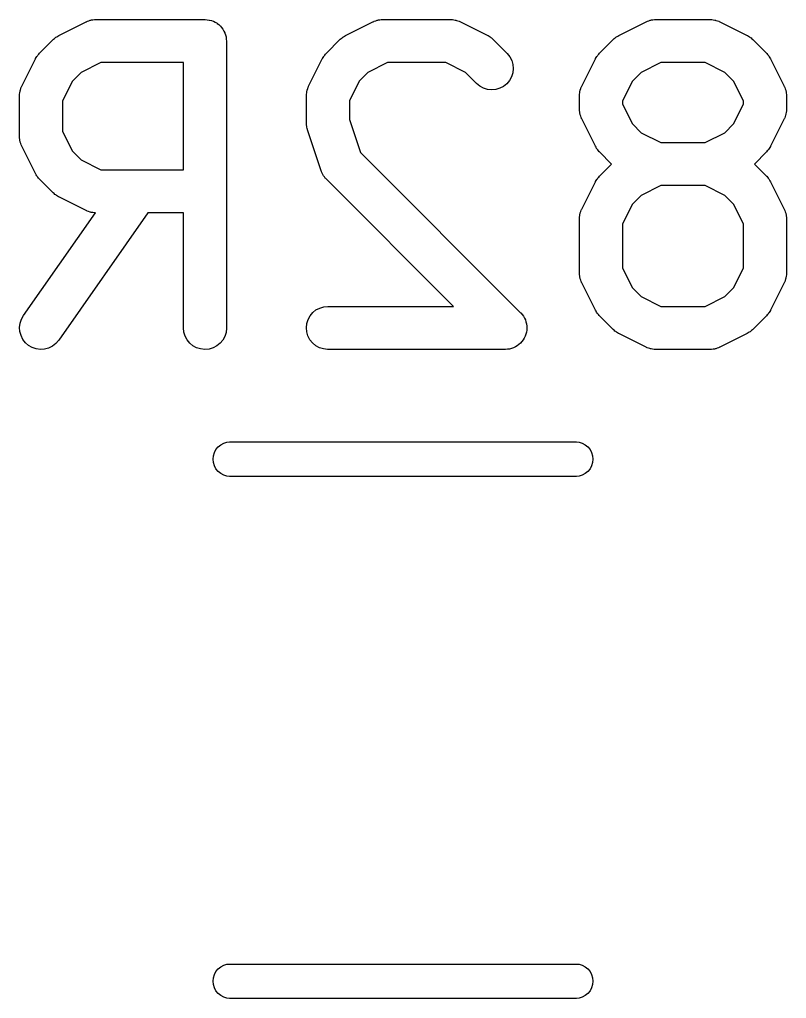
# Model space of a CAD drawing. Extents: x 60.5 to 144.3, y -114.9 to -60.3.
# Drawn here: x 73.763 to 76.437, y -63.77 to -60.357 of the extents above; entities that cross this region are included whole.
import ezdxf

# ---------------------------------------------------------------- set-up
doc = ezdxf.new("R2010")
doc.units = 0
doc.header["$MEASUREMENT"] = 0
doc.layers.add('BLACK', color=7, linetype='CONTINUOUS')

msp = doc.modelspace()

# ---------------------------------------------------------------- linework, layer by layer
at = {"layer": 'BLACK', "linetype": 'CONTINUOUS'}
for p, q in [((73.8998, -60.4129), (73.995, -60.3653)), ((73.995, -60.3653), (73.996, -60.3648)), ((73.996, -60.3648), (73.998, -60.3641)), ((73.998, -60.3641), (74, -60.363)), ((74, -60.363), (74.0049, -60.3616)), ((74.0049, -60.3616), (74.0097, -60.3598)), ((74.0097, -60.3598), (74.0119, -60.3594)), ((74.0119, -60.3594), (74.014, -60.3588)), ((74.014, -60.3588), (74.0191, -60.3583)), ((74.0191, -60.3583), (74.0242, -60.3575)), ((74.0242, -60.3575), (74.0264, -60.3576)), ((74.0264, -60.3576), (74.0286, -60.3574)), ((74.0286, -60.3574), (74.4095, -60.3574)), ((74.4095, -60.3574), (74.41, -60.3574)), ((74.41, -60.3574), (74.41, -60.3574)), ((74.41, -60.3574), (74.4101, -60.3574)), ((74.4101, -60.3574), (74.4106, -60.3574)), ((74.4106, -60.3574), (74.4176, -60.3582)), ((74.4176, -60.3582), (74.4246, -60.3589)), ((74.4246, -60.3589), (74.4249, -60.359)), ((74.4249, -60.359), (74.4251, -60.359)), ((74.4251, -60.359), (74.4318, -60.3611)), ((74.4318, -60.3611), (74.4386, -60.3632)), ((74.4386, -60.3632), (74.4388, -60.3634)), ((74.4388, -60.3634), (74.4391, -60.3634)), ((74.4391, -60.3634), (74.4453, -60.3669)), ((74.4453, -60.3669), (74.4515, -60.3702)), ((74.8998, -60.4129), (74.995, -60.3653)), ((74.995, -60.3653), (74.996, -60.3648)), ((74.996, -60.3648), (74.998, -60.3641)), ((74.998, -60.3641), (75, -60.363)), ((75, -60.363), (75.0049, -60.3616)), ((75.0049, -60.3616), (75.0097, -60.3598)), ((75.0097, -60.3598), (75.0119, -60.3594)), ((75.0119, -60.3594), (75.014, -60.3588)), ((75.014, -60.3588), (75.0191, -60.3583)), ((75.0191, -60.3583), (75.0242, -60.3575)), ((75.0242, -60.3575), (75.0264, -60.3576)), ((75.0264, -60.3576), (75.0286, -60.3574)), ((75.0286, -60.3574), (75.2667, -60.3574)), ((75.2667, -60.3574), (75.2677, -60.3574)), ((75.2677, -60.3574), (75.2699, -60.3576)), ((75.2699, -60.3576), (75.2721, -60.3576)), ((75.2721, -60.3576), (75.2772, -60.3584)), ((75.2772, -60.3584), (75.2823, -60.359)), ((75.2823, -60.359), (75.2844, -60.3597)), ((75.2844, -60.3597), (75.2865, -60.3601)), ((75.2865, -60.3601), (75.2913, -60.3619)), ((75.2913, -60.3619), (75.2962, -60.3634)), ((75.2962, -60.3634), (75.2981, -60.3645)), ((75.2981, -60.3645), (75.3002, -60.3653)), ((75.3002, -60.3653), (75.3954, -60.4129)), ((75.8522, -60.4129), (75.9474, -60.3653)), ((75.9474, -60.3653), (75.9483, -60.3648)), ((75.9483, -60.3648), (75.9504, -60.3641)), ((75.9504, -60.3641), (75.9524, -60.363)), ((75.9524, -60.363), (75.9573, -60.3616)), ((75.9573, -60.3616), (75.9621, -60.3598)), ((75.9621, -60.3598), (75.9643, -60.3594)), ((75.9643, -60.3594), (75.9664, -60.3588)), ((75.9664, -60.3588), (75.9715, -60.3583)), ((75.9715, -60.3583), (75.9766, -60.3575)), ((75.9766, -60.3575), (75.9788, -60.3576)), ((75.9788, -60.3576), (75.981, -60.3574)), ((75.981, -60.3574), (76.1714, -60.3574)), ((76.1714, -60.3574), (76.1725, -60.3574)), ((76.1725, -60.3574), (76.1747, -60.3576)), ((76.1747, -60.3576), (76.1769, -60.3576)), ((76.1769, -60.3576), (76.1819, -60.3584)), ((76.1819, -60.3584), (76.187, -60.359)), ((76.187, -60.359), (76.1891, -60.3597)), ((76.1891, -60.3597), (76.1913, -60.3601)), ((76.1913, -60.3601), (76.1961, -60.3619)), ((76.1961, -60.3619), (76.201, -60.3634)), ((76.201, -60.3634), (76.2029, -60.3645)), ((76.2029, -60.3645), (76.205, -60.3653)), ((76.205, -60.3653), (76.3002, -60.4129)), ((74.4515, -60.3702), (74.4517, -60.3704)), ((74.4517, -60.3704), (74.4519, -60.3705)), ((74.4519, -60.3705), (74.4573, -60.375)), ((74.4573, -60.375), (74.4627, -60.3795)), ((74.4627, -60.3795), (74.4629, -60.3797)), ((74.4629, -60.3797), (74.4631, -60.3799)), ((74.4631, -60.3799), (74.4675, -60.3854)), ((74.4675, -60.3854), (74.472, -60.3909)), ((74.472, -60.3909), (74.4721, -60.3911)), ((74.4721, -60.3911), (74.4723, -60.3913)), ((74.4723, -60.3913), (74.4755, -60.3976)), ((74.4755, -60.3976), (74.4789, -60.4038)), ((73.8327, -60.4746), (73.8803, -60.427)), ((73.8803, -60.427), (73.881, -60.4262)), ((73.881, -60.4262), (73.8843, -60.4236)), ((73.8843, -60.4236), (73.8874, -60.4207)), ((73.8874, -60.4207), (73.89, -60.419)), ((73.89, -60.419), (73.8925, -60.4171)), ((73.8925, -60.4171), (73.8962, -60.4152)), ((73.8962, -60.4152), (73.8998, -60.4129)), ((74.4789, -60.4038), (74.4789, -60.4041)), ((74.4789, -60.4041), (74.4791, -60.4043)), ((74.4791, -60.4043), (74.4811, -60.4111)), ((74.4811, -60.4111), (74.4831, -60.4178)), ((74.4831, -60.4178), (74.4831, -60.4181)), ((74.4831, -60.4181), (74.4832, -60.4183)), ((74.4832, -60.4183), (74.4838, -60.4253)), ((74.4838, -60.4253), (74.4845, -60.4324)), ((74.4845, -60.4324), (74.4845, -61.4324)), ((74.8327, -60.4746), (74.8803, -60.427)), ((74.8803, -60.427), (74.881, -60.4262)), ((74.881, -60.4262), (74.8843, -60.4236)), ((74.8843, -60.4236), (74.8874, -60.4207)), ((74.8874, -60.4207), (74.89, -60.419)), ((74.89, -60.419), (74.8925, -60.4171)), ((74.8925, -60.4171), (74.8962, -60.4152)), ((74.8962, -60.4152), (74.8998, -60.4129)), ((75.3954, -60.4129), (75.3964, -60.4134)), ((75.3964, -60.4134), (75.3999, -60.4157)), ((75.3999, -60.4157), (75.4036, -60.4177)), ((75.4036, -60.4177), (75.406, -60.4197)), ((75.406, -60.4197), (75.4087, -60.4214)), ((75.4087, -60.4214), (75.4117, -60.4243)), ((75.4117, -60.4243), (75.4149, -60.427)), ((75.4149, -60.427), (75.4626, -60.4746)), ((75.7851, -60.4746), (75.8327, -60.427)), ((75.8327, -60.427), (75.8334, -60.4262)), ((75.8334, -60.4262), (75.8367, -60.4236)), ((75.8367, -60.4236), (75.8398, -60.4207)), ((75.8398, -60.4207), (75.8424, -60.419)), ((75.8424, -60.419), (75.8449, -60.4171)), ((75.8449, -60.4171), (75.8486, -60.4152)), ((75.8486, -60.4152), (75.8522, -60.4129)), ((76.3002, -60.4129), (76.3011, -60.4134)), ((76.3011, -60.4134), (76.3047, -60.4157)), ((76.3047, -60.4157), (76.3084, -60.4177)), ((76.3084, -60.4177), (76.3108, -60.4197)), ((76.3108, -60.4197), (76.3134, -60.4214)), ((76.3134, -60.4214), (76.3164, -60.4243)), ((76.3164, -60.4243), (76.3197, -60.427)), ((76.3197, -60.427), (76.3673, -60.4746)), ((73.771, -60.5893), (73.8186, -60.4941)), ((73.8186, -60.4941), (73.8191, -60.4931)), ((73.8191, -60.4931), (73.8214, -60.4896)), ((73.8214, -60.4896), (73.8234, -60.4859)), ((73.8234, -60.4859), (73.8254, -60.4835)), ((73.8254, -60.4835), (73.8271, -60.4809)), ((73.8271, -60.4809), (73.83, -60.4778)), ((73.83, -60.4778), (73.8327, -60.4746)), ((74.771, -60.5893), (74.8186, -60.4941)), ((74.8186, -60.4941), (74.8191, -60.4931)), ((74.8191, -60.4931), (74.8214, -60.4896)), ((74.8214, -60.4896), (74.8234, -60.4859)), ((74.8234, -60.4859), (74.8254, -60.4835)), ((74.8254, -60.4835), (74.8271, -60.4809)), ((74.8271, -60.4809), (74.83, -60.4778)), ((74.83, -60.4778), (74.8327, -60.4746)), ((75.4626, -60.4746), (75.4633, -60.4753)), ((75.4633, -60.4753), (75.4724, -60.4868)), ((75.4724, -60.4868), (75.4792, -60.4998)), ((75.4792, -60.4998), (75.4832, -60.5138)), ((75.7234, -60.5893), (75.771, -60.4941)), ((75.771, -60.4941), (75.7715, -60.4931)), ((75.7715, -60.4931), (75.7738, -60.4896)), ((75.7738, -60.4896), (75.7758, -60.4859)), ((75.7758, -60.4859), (75.7778, -60.4835)), ((75.7778, -60.4835), (75.7795, -60.4809)), ((75.7795, -60.4809), (75.7824, -60.4778)), ((75.7824, -60.4778), (75.7851, -60.4746)), ((76.3673, -60.4746), (76.3681, -60.4753)), ((76.3681, -60.4753), (76.3707, -60.4786)), ((76.3707, -60.4786), (76.3736, -60.4817)), ((76.3736, -60.4817), (76.3752, -60.4843)), ((76.3752, -60.4843), (76.3772, -60.4868)), ((76.3772, -60.4868), (76.3791, -60.4905)), ((76.3791, -60.4905), (76.3814, -60.4941)), ((76.3814, -60.4941), (76.429, -60.5893)), ((74.0463, -60.5074), (73.9778, -60.5416)), ((74.3345, -60.5074), (74.0463, -60.5074)), ((74.3345, -60.8812), (74.3345, -60.5074)), ((75.0463, -60.5074), (74.9778, -60.5416)), ((75.249, -60.5074), (75.0463, -60.5074)), ((75.3175, -60.5416), (75.249, -60.5074)), ((75.4845, -60.5284), (75.4829, -60.543)), ((75.4832, -60.5138), (75.4845, -60.5284)), ((75.9987, -60.5074), (75.9301, -60.5416)), ((76.1537, -60.5074), (75.9987, -60.5074)), ((76.2222, -60.5416), (76.1537, -60.5074)), ((73.9474, -60.572), (73.9131, -60.6406)), ((73.9778, -60.5416), (73.9474, -60.572)), ((74.9474, -60.572), (74.9131, -60.6406)), ((74.9778, -60.5416), (74.9474, -60.572)), ((75.3565, -60.5807), (75.3175, -60.5416)), ((75.4716, -60.5698), (75.4622, -60.581)), ((75.4786, -60.5569), (75.4716, -60.5698)), ((75.4829, -60.543), (75.4786, -60.5569)), ((75.8997, -60.572), (75.8655, -60.6406)), ((75.9301, -60.5416), (75.8997, -60.572)), ((76.2526, -60.572), (76.2222, -60.5416)), ((76.2869, -60.6406), (76.2526, -60.572)), ((73.7642, -60.6124), (73.7647, -60.6073)), ((73.7647, -60.6073), (73.7654, -60.6052)), ((73.7654, -60.6052), (73.7658, -60.603)), ((73.7658, -60.603), (73.7676, -60.5982)), ((73.7676, -60.5982), (73.7692, -60.5933)), ((73.7692, -60.5933), (73.7702, -60.5914)), ((73.7702, -60.5914), (73.771, -60.5893)), ((74.7642, -60.6124), (74.7647, -60.6073)), ((74.7647, -60.6073), (74.7654, -60.6052)), ((74.7654, -60.6052), (74.7658, -60.603)), ((74.7658, -60.603), (74.7676, -60.5982)), ((74.7676, -60.5982), (74.7692, -60.5933)), ((74.7692, -60.5933), (74.7702, -60.5914)), ((74.7702, -60.5914), (74.771, -60.5893)), ((75.3678, -60.5899), (75.3565, -60.5807)), ((75.3807, -60.5969), (75.3678, -60.5899)), ((75.3947, -60.6011), (75.3807, -60.5969)), ((75.4093, -60.6026), (75.3947, -60.6011)), ((75.4238, -60.6012), (75.4093, -60.6026)), ((75.4379, -60.5971), (75.4238, -60.6012)), ((75.4508, -60.5902), (75.4379, -60.5971)), ((75.4622, -60.581), (75.4508, -60.5902)), ((75.7165, -60.6124), (75.7171, -60.6073)), ((75.7171, -60.6073), (75.7178, -60.6052)), ((75.7178, -60.6052), (75.7182, -60.603)), ((75.7182, -60.603), (75.72, -60.5982)), ((75.72, -60.5982), (75.7215, -60.5933)), ((75.7215, -60.5933), (75.7226, -60.5914)), ((75.7226, -60.5914), (75.7234, -60.5893)), ((76.429, -60.5893), (76.4294, -60.5903)), ((76.4294, -60.5903), (76.4302, -60.5923)), ((76.4302, -60.5923), (76.4312, -60.5943)), ((76.4312, -60.5943), (76.4327, -60.5992)), ((76.4327, -60.5992), (76.4345, -60.604)), ((76.4345, -60.604), (76.4348, -60.6062)), ((76.4348, -60.6062), (76.4355, -60.6083)), ((73.7631, -60.6218), (73.7633, -60.6196)), ((73.7631, -60.6229), (73.7631, -60.6218)), ((73.7631, -60.7657), (73.7631, -60.6229)), ((73.7633, -60.6174), (73.7642, -60.6124)), ((73.7633, -60.6196), (73.7633, -60.6174)), ((73.9131, -60.6406), (73.9131, -60.748)), ((74.7631, -60.6218), (74.7633, -60.6196)), ((74.7631, -60.6229), (74.7631, -60.6218)), ((74.7631, -60.7181), (74.7631, -60.6229)), ((74.7633, -60.6174), (74.7642, -60.6124)), ((74.7633, -60.6196), (74.7633, -60.6174)), ((74.9131, -60.6406), (74.9131, -60.7059)), ((75.7155, -60.6218), (75.7157, -60.6196)), ((75.7155, -60.6229), (75.7155, -60.6218)), ((75.7155, -60.6705), (75.7155, -60.6229)), ((75.7157, -60.6174), (75.7165, -60.6124)), ((75.7157, -60.6196), (75.7157, -60.6174)), ((75.8655, -60.6406), (75.8655, -60.6528)), ((76.2869, -60.6528), (76.2869, -60.6406)), ((76.4355, -60.6083), (76.436, -60.6134)), ((76.436, -60.6134), (76.4368, -60.6185)), ((76.4368, -60.6185), (76.4367, -60.6207)), ((76.4367, -60.6207), (76.4369, -60.6229)), ((76.4369, -60.6229), (76.4369, -60.6705)), ((75.7157, -60.6727), (75.7155, -60.6705)), ((75.7156, -60.6749), (75.7157, -60.6727)), ((75.7164, -60.6799), (75.7156, -60.6749)), ((75.8655, -60.6528), (75.8997, -60.7213)), ((76.2526, -60.7213), (76.2869, -60.6528)), ((76.4367, -60.6759), (76.4358, -60.681)), ((76.4369, -60.6715), (76.4367, -60.6737)), ((76.4367, -60.6737), (76.4367, -60.6759)), ((76.4369, -60.6705), (76.4369, -60.6715)), ((74.9131, -60.7059), (74.9513, -60.8204)), ((75.7169, -60.685), (75.7164, -60.6799)), ((75.7175, -60.6872), (75.7169, -60.685)), ((75.7179, -60.6893), (75.7175, -60.6872)), ((75.7197, -60.6941), (75.7179, -60.6893)), ((75.7211, -60.6991), (75.7197, -60.6941)), ((75.7222, -60.701), (75.7211, -60.6991)), ((75.7229, -60.7031), (75.7222, -60.701)), ((75.7234, -60.704), (75.7229, -60.7031)), ((75.771, -60.7993), (75.7234, -60.704)), ((76.429, -60.704), (76.3814, -60.7993)), ((76.4298, -60.702), (76.429, -60.704)), ((76.4308, -60.7), (76.4298, -60.702)), ((76.4324, -60.6951), (76.4308, -60.7)), ((76.4342, -60.6903), (76.4324, -60.6951)), ((76.4346, -60.6882), (76.4342, -60.6903)), ((76.4353, -60.6861), (76.4346, -60.6882)), ((76.4358, -60.681), (76.4353, -60.6861)), ((74.7635, -60.7223), (74.7631, -60.7181)), ((74.7636, -60.7265), (74.7635, -60.7223)), ((74.7642, -60.7295), (74.7636, -60.7265)), ((74.7645, -60.7327), (74.7642, -60.7295)), ((74.7657, -60.7367), (74.7645, -60.7327)), ((74.7666, -60.7408), (74.7657, -60.7367)), ((74.7669, -60.7418), (74.7666, -60.7408)), ((74.8146, -60.8847), (74.7669, -60.7418)), ((75.8997, -60.7213), (75.9301, -60.7517)), ((76.2222, -60.7517), (76.2526, -60.7213)), ((73.7633, -60.7679), (73.7631, -60.7657)), ((73.7632, -60.7701), (73.7633, -60.7679)), ((73.764, -60.7752), (73.7632, -60.7701)), ((73.7645, -60.7803), (73.764, -60.7752)), ((73.9131, -60.748), (73.9474, -60.8165)), ((75.9301, -60.7517), (75.9987, -60.786)), ((76.1537, -60.786), (76.2222, -60.7517)), ((73.7652, -60.7824), (73.7645, -60.7803)), ((73.7655, -60.7846), (73.7652, -60.7824)), ((73.7673, -60.7894), (73.7655, -60.7846)), ((73.7688, -60.7943), (73.7673, -60.7894)), ((73.7698, -60.7962), (73.7688, -60.7943)), ((73.7706, -60.7983), (73.7698, -60.7962)), ((73.771, -60.7993), (73.7706, -60.7983)), ((73.8186, -60.8945), (73.771, -60.7993)), ((75.7733, -60.8028), (75.771, -60.7993)), ((75.7752, -60.8066), (75.7733, -60.8028)), ((75.7771, -60.809), (75.7752, -60.8066)), ((75.7788, -60.8116), (75.7771, -60.809)), ((75.7817, -60.8147), (75.7788, -60.8116)), ((75.9987, -60.786), (76.1537, -60.786)), ((76.3729, -60.8125), (76.37, -60.8155)), ((76.3746, -60.8098), (76.3729, -60.8125)), ((76.3766, -60.8074), (76.3746, -60.8098)), ((76.3786, -60.8037), (76.3766, -60.8074)), ((76.3809, -60.8002), (76.3786, -60.8037)), ((76.3814, -60.7993), (76.3809, -60.8002)), ((73.9474, -60.8165), (73.9778, -60.8469)), ((74.9513, -60.8204), (75.5102, -61.3793)), ((75.7843, -60.818), (75.7817, -60.8147)), ((75.7851, -60.8187), (75.7843, -60.818)), ((75.8273, -60.861), (75.7851, -60.8187)), ((76.3673, -60.8187), (76.3251, -60.861)), ((76.37, -60.8155), (76.3673, -60.8187)), ((73.9778, -60.8469), (74.0463, -60.8812)), ((75.7851, -60.9032), (75.8273, -60.861)), ((76.3251, -60.861), (76.3673, -60.9032)), ((73.8209, -60.8981), (73.8186, -60.8945)), ((73.8228, -60.9018), (73.8209, -60.8981)), ((73.8248, -60.9042), (73.8228, -60.9018)), ((73.8264, -60.9069), (73.8248, -60.9042)), ((73.8293, -60.9099), (73.8264, -60.9069)), ((73.8319, -60.9132), (73.8293, -60.9099)), ((73.8327, -60.914), (73.8319, -60.9132)), ((73.8803, -60.9616), (73.8327, -60.914)), ((74.0463, -60.8812), (74.3345, -60.8812)), ((74.8155, -60.8867), (74.8146, -60.8847)), ((74.8161, -60.8888), (74.8155, -60.8867)), ((74.8184, -60.8934), (74.8161, -60.8888)), ((74.8205, -60.898), (74.8184, -60.8934)), ((74.8218, -60.8998), (74.8205, -60.898)), ((74.8228, -60.9018), (74.8218, -60.8998)), ((74.826, -60.9058), (74.8228, -60.9018)), ((74.829, -60.91), (74.826, -60.9058)), ((74.8306, -60.9115), (74.829, -60.91)), ((74.8319, -60.9132), (74.8306, -60.9115)), ((74.8327, -60.914), (74.8319, -60.9132)), ((75.2761, -61.3574), (74.8327, -60.914)), ((75.7738, -60.9182), (75.7758, -60.9145)), ((75.7758, -60.9145), (75.7778, -60.9121)), ((75.7778, -60.9121), (75.7795, -60.9094)), ((75.7795, -60.9094), (75.7824, -60.9064)), ((75.7824, -60.9064), (75.7851, -60.9032)), ((76.3673, -60.9032), (76.3681, -60.9039)), ((76.3681, -60.9039), (76.3707, -60.9072)), ((76.3707, -60.9072), (76.3736, -60.9103)), ((76.3736, -60.9103), (76.3752, -60.9129)), ((76.3752, -60.9129), (76.3772, -60.9153)), ((75.7234, -61.0179), (75.771, -60.9226)), ((75.771, -60.9226), (75.7715, -60.9217)), ((75.7715, -60.9217), (75.7738, -60.9182)), ((75.9987, -60.936), (75.9301, -60.9702)), ((76.1537, -60.936), (75.9987, -60.936)), ((76.2222, -60.9702), (76.1537, -60.936)), ((76.3772, -60.9153), (76.3791, -60.9191)), ((76.3791, -60.9191), (76.3814, -60.9226)), ((76.3814, -60.9226), (76.429, -61.0179)), ((73.8836, -60.9643), (73.8803, -60.9616)), ((73.8866, -60.9672), (73.8836, -60.9643)), ((73.8892, -60.9689), (73.8866, -60.9672)), ((73.8916, -60.9709), (73.8892, -60.9689)), ((73.8953, -60.9729), (73.8916, -60.9709)), ((73.8989, -60.9752), (73.8953, -60.9729)), ((73.8998, -60.9757), (73.8989, -60.9752)), ((73.995, -61.0233), (73.8998, -60.9757)), ((75.9301, -60.9702), (75.8997, -61.0006)), ((76.2526, -61.0006), (76.2222, -60.9702)), ((75.8997, -61.0006), (75.8655, -61.0691)), ((76.2869, -61.0691), (76.2526, -61.0006)), ((73.7767, -61.3894), (74.0274, -61.0312)), ((74.2105, -61.0312), (73.8995, -61.4754)), ((73.9971, -61.0241), (73.995, -61.0233)), ((73.999, -61.0251), (73.9971, -61.0241)), ((74.0039, -61.0267), (73.999, -61.0251)), ((74.0087, -61.0285), (74.0039, -61.0267)), ((74.0109, -61.0289), (74.0087, -61.0285)), ((74.013, -61.0296), (74.0109, -61.0289)), ((74.0181, -61.0301), (74.013, -61.0296)), ((74.0231, -61.031), (74.0181, -61.0301)), ((74.0253, -61.0309), (74.0231, -61.031)), ((74.0274, -61.0312), (74.0253, -61.0309)), ((74.3345, -61.0312), (74.2105, -61.0312)), ((74.3345, -61.4324), (74.3345, -61.0312)), ((75.7155, -61.0504), (75.7157, -61.0482)), ((75.7155, -61.0514), (75.7155, -61.0504)), ((75.7155, -61.2419), (75.7155, -61.0514)), ((75.7157, -61.046), (75.7165, -61.0409)), ((75.7157, -61.0482), (75.7157, -61.046)), ((75.7165, -61.0409), (75.7171, -61.0358)), ((75.7171, -61.0358), (75.7178, -61.0337)), ((75.7178, -61.0337), (75.7182, -61.0316)), ((75.7182, -61.0316), (75.72, -61.0268)), ((75.72, -61.0268), (75.7215, -61.0219)), ((75.7215, -61.0219), (75.7226, -61.0199)), ((75.7226, -61.0199), (75.7234, -61.0179)), ((76.429, -61.0179), (76.4294, -61.0188)), ((76.4294, -61.0188), (76.4302, -61.0209)), ((76.4302, -61.0209), (76.4312, -61.0228)), ((76.4312, -61.0228), (76.4327, -61.0278)), ((76.4327, -61.0278), (76.4345, -61.0326)), ((76.4345, -61.0326), (76.4348, -61.0347)), ((76.4348, -61.0347), (76.4355, -61.0369)), ((76.4355, -61.0369), (76.436, -61.042)), ((76.436, -61.042), (76.4368, -61.047)), ((76.4368, -61.047), (76.4367, -61.0492)), ((76.4367, -61.0492), (76.4369, -61.0514)), ((76.4369, -61.0514), (76.4369, -61.2419)), ((75.8655, -61.0691), (75.8655, -61.2242)), ((76.2869, -61.2242), (76.2869, -61.0691)), ((75.7157, -61.2441), (75.7155, -61.2419)), ((75.7156, -61.2463), (75.7157, -61.2441)), ((75.7164, -61.2514), (75.7156, -61.2463)), ((75.7169, -61.2565), (75.7164, -61.2514)), ((75.8655, -61.2242), (75.8997, -61.2927)), ((76.2526, -61.2927), (76.2869, -61.2242)), ((76.4358, -61.2524), (76.4353, -61.2575)), ((76.4367, -61.2474), (76.4358, -61.2524)), ((76.4369, -61.243), (76.4367, -61.2451)), ((76.4367, -61.2451), (76.4367, -61.2474)), ((76.4369, -61.2419), (76.4369, -61.243)), ((75.7175, -61.2586), (75.7169, -61.2565)), ((75.7179, -61.2608), (75.7175, -61.2586)), ((75.7197, -61.2656), (75.7179, -61.2608)), ((75.7211, -61.2705), (75.7197, -61.2656)), ((75.7222, -61.2724), (75.7211, -61.2705)), ((75.7229, -61.2745), (75.7222, -61.2724)), ((75.7234, -61.2754), (75.7229, -61.2745)), ((75.771, -61.3707), (75.7234, -61.2754)), ((76.429, -61.2754), (76.3814, -61.3707)), ((76.4298, -61.2734), (76.429, -61.2754)), ((76.4308, -61.2714), (76.4298, -61.2734)), ((76.4324, -61.2666), (76.4308, -61.2714)), ((76.4342, -61.2618), (76.4324, -61.2666)), ((76.4346, -61.2596), (76.4342, -61.2618)), ((76.4353, -61.2575), (76.4346, -61.2596)), ((75.8997, -61.2927), (75.9301, -61.3231)), ((75.9301, -61.3231), (75.9987, -61.3574)), ((76.1537, -61.3574), (76.2222, -61.3231)), ((76.2222, -61.3231), (76.2526, -61.2927)), ((74.8235, -61.3588), (74.8381, -61.3574)), ((74.8381, -61.3574), (75.2761, -61.3574)), ((75.9987, -61.3574), (76.1537, -61.3574)), ((73.7695, -61.4021), (73.7767, -61.3894)), ((74.769, -61.4033), (74.7759, -61.3904)), ((74.7759, -61.3904), (74.7852, -61.3792)), ((74.7852, -61.3792), (74.7966, -61.3699)), ((74.7966, -61.3699), (74.8095, -61.363)), ((74.8095, -61.363), (74.8235, -61.3588)), ((75.5102, -61.3793), (75.5107, -61.3799)), ((75.5107, -61.3799), (75.5107, -61.3799)), ((75.5107, -61.3799), (75.5107, -61.3799)), ((75.5107, -61.3799), (75.5109, -61.3801)), ((75.5109, -61.3801), (75.5154, -61.3858)), ((75.5154, -61.3858), (75.5199, -61.3913)), ((75.5199, -61.3913), (75.52, -61.3914)), ((75.52, -61.3914), (75.52, -61.3915)), ((75.52, -61.3915), (75.5233, -61.3979)), ((75.7733, -61.3743), (75.771, -61.3707)), ((75.7752, -61.378), (75.7733, -61.3743)), ((75.7771, -61.3804), (75.7752, -61.378)), ((75.7788, -61.3831), (75.7771, -61.3804)), ((75.7817, -61.3861), (75.7788, -61.3831)), ((75.7843, -61.3894), (75.7817, -61.3861)), ((75.7851, -61.3902), (75.7843, -61.3894)), ((75.8327, -61.4378), (75.7851, -61.3902)), ((76.3673, -61.3902), (76.3197, -61.4378)), ((76.37, -61.3869), (76.3673, -61.3902)), ((76.3729, -61.3839), (76.37, -61.3869)), ((76.3746, -61.3813), (76.3729, -61.3839)), ((76.3766, -61.3789), (76.3746, -61.3813)), ((76.3786, -61.3752), (76.3766, -61.3789)), ((76.3809, -61.3716), (76.3786, -61.3752)), ((76.3814, -61.3707), (76.3809, -61.3716)), ((73.7631, -61.4306), (73.7649, -61.416)), ((73.7649, -61.416), (73.7695, -61.4021)), ((74.7631, -61.4319), (74.7646, -61.4173)), ((74.7646, -61.4173), (74.769, -61.4033)), ((75.5233, -61.3979), (75.5267, -61.4043)), ((75.5267, -61.4043), (75.5267, -61.4044)), ((75.5267, -61.4044), (75.5268, -61.4045)), ((75.5268, -61.4045), (75.5288, -61.4114)), ((75.5288, -61.4114), (75.5308, -61.4183)), ((75.5308, -61.4183), (75.5308, -61.4185)), ((75.5308, -61.4185), (75.5309, -61.4186)), ((75.5309, -61.4186), (75.5315, -61.4258)), ((75.5315, -61.4258), (75.5321, -61.4329)), ((73.7642, -61.4452), (73.7631, -61.4306)), ((73.7681, -61.4593), (73.7642, -61.4452)), ((73.7746, -61.4724), (73.7681, -61.4593)), ((74.336, -61.4469), (74.3345, -61.4324)), ((74.3402, -61.461), (74.336, -61.4469)), ((74.4829, -61.448), (74.4785, -61.4619)), ((74.4845, -61.4334), (74.4829, -61.448)), ((74.4845, -61.4324), (74.4845, -61.4334)), ((74.7644, -61.4464), (74.7631, -61.4319)), ((74.7686, -61.4605), (74.7644, -61.4464)), ((74.7753, -61.4734), (74.7686, -61.4605)), ((75.5285, -61.4544), (75.5263, -61.4614)), ((75.5306, -61.4477), (75.5285, -61.4544)), ((75.5314, -61.4402), (75.5306, -61.4475)), ((75.5306, -61.4475), (75.5306, -61.4476)), ((75.5306, -61.4476), (75.5306, -61.4477)), ((75.5321, -61.4332), (75.5314, -61.4402)), ((75.5321, -61.4329), (75.5321, -61.433)), ((75.5321, -61.433), (75.5321, -61.4332)), ((75.8359, -61.4405), (75.8327, -61.4378)), ((75.839, -61.4434), (75.8359, -61.4405)), ((75.8416, -61.4451), (75.839, -61.4434)), ((75.844, -61.4471), (75.8416, -61.4451)), ((75.8477, -61.4491), (75.844, -61.4471)), ((75.8512, -61.4514), (75.8477, -61.4491)), ((75.8522, -61.4518), (75.8512, -61.4514)), ((75.9474, -61.4995), (75.8522, -61.4518)), ((76.3002, -61.4518), (76.205, -61.4995)), ((76.3038, -61.4496), (76.3002, -61.4518)), ((76.3075, -61.4477), (76.3038, -61.4496)), ((76.31, -61.4457), (76.3075, -61.4477)), ((76.3126, -61.4441), (76.31, -61.4457)), ((76.3157, -61.4412), (76.3126, -61.4441)), ((76.319, -61.4385), (76.3157, -61.4412)), ((76.3197, -61.4378), (76.319, -61.4385)), ((73.7836, -61.4839), (73.7746, -61.4724)), ((73.7947, -61.4935), (73.7836, -61.4839)), ((73.8074, -61.5008), (73.7947, -61.4935)), ((73.8893, -61.4872), (73.8776, -61.4961)), ((73.8989, -61.4762), (73.8893, -61.4872)), ((73.8995, -61.4754), (73.8989, -61.4762)), ((74.3471, -61.4739), (74.3402, -61.461)), ((74.3563, -61.4852), (74.3471, -61.4739)), ((74.3676, -61.4946), (74.3563, -61.4852)), ((74.3805, -61.5015), (74.3676, -61.4946)), ((74.462, -61.486), (74.4506, -61.4951)), ((74.4714, -61.4748), (74.462, -61.486)), ((74.4785, -61.4619), (74.4714, -61.4748)), ((74.7845, -61.4849), (74.7753, -61.4734)), ((74.7957, -61.4943), (74.7845, -61.4849)), ((74.8085, -61.5013), (74.7957, -61.4943)), ((75.4984, -61.495), (75.492, -61.4984)), ((75.4985, -61.4949), (75.4984, -61.495)), ((75.4986, -61.4948), (75.4985, -61.4949)), ((75.5043, -61.4902), (75.4986, -61.4948)), ((75.5098, -61.4858), (75.5043, -61.4902)), ((75.5099, -61.4857), (75.5098, -61.4858)), ((75.51, -61.4856), (75.5099, -61.4857)), ((75.5146, -61.48), (75.51, -61.4856)), ((75.5192, -61.4745), (75.5146, -61.48)), ((75.5193, -61.4743), (75.5192, -61.4744)), ((75.5192, -61.4744), (75.5192, -61.4745)), ((75.5228, -61.468), (75.5193, -61.4743)), ((75.5262, -61.4617), (75.5228, -61.468)), ((75.5263, -61.4614), (75.5262, -61.4616)), ((75.5262, -61.4616), (75.5262, -61.4617)), ((73.8212, -61.5055), (73.8074, -61.5008)), ((73.8357, -61.5073), (73.8212, -61.5055)), ((73.8504, -61.5064), (73.8357, -61.5073)), ((73.8645, -61.5026), (73.8504, -61.5064)), ((73.8776, -61.4961), (73.8645, -61.5026)), ((74.3944, -61.5058), (74.3805, -61.5015)), ((74.409, -61.5074), (74.3944, -61.5058)), ((74.4236, -61.5061), (74.409, -61.5074)), ((74.4376, -61.5019), (74.4236, -61.5061)), ((74.4506, -61.4951), (74.4376, -61.5019)), ((74.8225, -61.5057), (74.8085, -61.5013)), ((74.837, -61.5074), (74.8225, -61.5057)), ((74.8381, -61.5074), (74.837, -61.5074)), ((75.4571, -61.5074), (74.8381, -61.5074)), ((75.4643, -61.5067), (75.4571, -61.5074)), ((75.4715, -61.506), (75.4643, -61.5067)), ((75.4716, -61.506), (75.4715, -61.506)), ((75.4717, -61.506), (75.4716, -61.506)), ((75.4786, -61.5039), (75.4717, -61.506)), ((75.4855, -61.5018), (75.4786, -61.5039)), ((75.4856, -61.5018), (75.4855, -61.5018)), ((75.4857, -61.5017), (75.4856, -61.5018)), ((75.492, -61.4984), (75.4857, -61.5017)), ((75.9495, -61.5003), (75.9474, -61.4995)), ((75.9514, -61.5013), (75.9495, -61.5003)), ((75.9563, -61.5029), (75.9514, -61.5013)), ((75.9611, -61.5047), (75.9563, -61.5029)), ((75.9633, -61.5051), (75.9611, -61.5047)), ((75.9654, -61.5057), (75.9633, -61.5051)), ((75.9704, -61.5063), (75.9654, -61.5057)), ((75.9755, -61.5072), (75.9704, -61.5063)), ((75.9777, -61.5071), (75.9755, -61.5072)), ((75.9799, -61.5074), (75.9777, -61.5071)), ((75.981, -61.5074), (75.9799, -61.5074)), ((76.1714, -61.5074), (75.981, -61.5074)), ((76.1736, -61.5072), (76.1714, -61.5074)), ((76.1758, -61.5073), (76.1736, -61.5072)), ((76.1809, -61.5065), (76.1758, -61.5073)), ((76.186, -61.506), (76.1809, -61.5065)), ((76.1881, -61.5053), (76.186, -61.506)), ((76.1903, -61.505), (76.1881, -61.5053)), ((76.1951, -61.5032), (76.1903, -61.505)), ((76.2, -61.5017), (76.1951, -61.5032)), ((76.202, -61.5007), (76.2, -61.5017)), ((76.204, -61.4999), (76.202, -61.5007)), ((76.205, -61.4995), (76.204, -61.4999)), ((74.4644, -61.8399), (74.4749, -61.8343)), ((74.4749, -61.8343), (74.4862, -61.8309)), ((74.4862, -61.8309), (74.495, -61.83)), ((74.495, -61.83), (75.705, -61.83)), ((75.705, -61.83), (75.7138, -61.8309)), ((75.7138, -61.8309), (75.7251, -61.8343)), ((75.7251, -61.8343), (75.7356, -61.8399)), ((74.4388, -61.8782), (74.4422, -61.8669)), ((74.4422, -61.8669), (74.4478, -61.8565)), ((74.4478, -61.8565), (74.4553, -61.8474)), ((74.4553, -61.8474), (74.4644, -61.8399)), ((75.7356, -61.8399), (75.7447, -61.8474)), ((75.7447, -61.8474), (75.7522, -61.8565)), ((75.7522, -61.8565), (75.7578, -61.8669)), ((75.7578, -61.8669), (75.7612, -61.8782)), ((74.4376, -61.89), (74.4388, -61.8782)), ((74.4388, -61.9018), (74.4376, -61.89)), ((74.4422, -61.9131), (74.4388, -61.9018)), ((75.7612, -61.9018), (75.7578, -61.9131)), ((75.7612, -61.8782), (75.7624, -61.89)), ((75.7624, -61.89), (75.7612, -61.9018)), ((74.4478, -61.9235), (74.4422, -61.9131)), ((74.4553, -61.9326), (74.4478, -61.9235)), ((74.4644, -61.9401), (74.4553, -61.9326)), ((75.7447, -61.9326), (75.7356, -61.9401)), ((75.7522, -61.9235), (75.7447, -61.9326)), ((75.7578, -61.9131), (75.7522, -61.9235)), ((74.4749, -61.9457), (74.4644, -61.9401)), ((74.4862, -61.9491), (74.4749, -61.9457)), ((74.495, -61.95), (74.4862, -61.9491)), ((75.705, -61.95), (74.495, -61.95)), ((75.7138, -61.9491), (75.705, -61.95)), ((75.7251, -61.9457), (75.7138, -61.9491)), ((75.7356, -61.9401), (75.7251, -61.9457)), ((74.4422, -63.6869), (74.4478, -63.6765)), ((74.4478, -63.6765), (74.4553, -63.6674)), ((74.4553, -63.6674), (74.4644, -63.6599)), ((74.4644, -63.6599), (74.4749, -63.6543)), ((74.4749, -63.6543), (74.4862, -63.6509)), ((74.4862, -63.6509), (74.495, -63.65)), ((74.495, -63.65), (75.705, -63.65)), ((75.705, -63.65), (75.7138, -63.6509)), ((75.7138, -63.6509), (75.7251, -63.6543)), ((75.7251, -63.6543), (75.7356, -63.6599)), ((75.7356, -63.6599), (75.7447, -63.6674)), ((75.7447, -63.6674), (75.7522, -63.6765)), ((75.7522, -63.6765), (75.7578, -63.6869)), ((74.4376, -63.71), (74.4388, -63.6982)), ((74.4388, -63.7218), (74.4376, -63.71)), ((74.4388, -63.6982), (74.4422, -63.6869)), ((75.7578, -63.6869), (75.7612, -63.6982)), ((75.7612, -63.6982), (75.7624, -63.71)), ((75.7624, -63.71), (75.7612, -63.7218)), ((74.4422, -63.7331), (74.4388, -63.7218)), ((74.4478, -63.7435), (74.4422, -63.7331)), ((74.4553, -63.7526), (74.4478, -63.7435)), ((75.7522, -63.7435), (75.7447, -63.7526)), ((75.7578, -63.7331), (75.7522, -63.7435)), ((75.7612, -63.7218), (75.7578, -63.7331)), ((74.4644, -63.7601), (74.4553, -63.7526)), ((74.4749, -63.7657), (74.4644, -63.7601)), ((74.4862, -63.7691), (74.4749, -63.7657)), ((74.495, -63.77), (74.4862, -63.7691)), ((75.705, -63.77), (74.495, -63.77)), ((75.7138, -63.7691), (75.705, -63.77)), ((75.7251, -63.7657), (75.7138, -63.7691)), ((75.7356, -63.7601), (75.7251, -63.7657)), ((75.7447, -63.7526), (75.7356, -63.7601))]:
    msp.add_line(p, q, dxfattribs=at)

doc.saveas('drawing.dxf')
